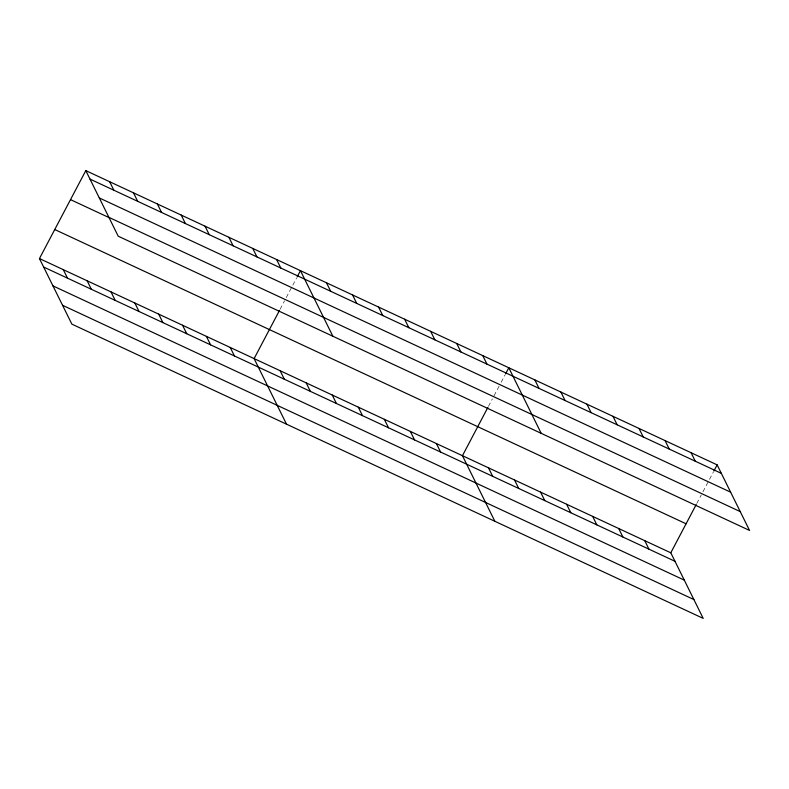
<?xml version="1.0" encoding="UTF-8"?>
<svg xmlns="http://www.w3.org/2000/svg" width="789" height="789" viewBox="0 0 789 789"><rect width="100%" height="100%" fill="white"/><g stroke="black" fill="none" stroke-linecap="round" stroke-linejoin="round"><path stroke-width="0.59" stroke-dasharray="3.94 2.96" d="M280.095 309.288L284.592 300.747M286.249 297.601L291.713 287.235M292.808 285.164L296.634 277.915M488.43 406.394L492.375 398.918M494.042 395.743L500.058 384.342M501.153 382.271L504.97 375.012M696.776 503.5L701.283 494.95M702.93 491.813L708.394 481.448M709.489 479.377L713.315 472.118"/><path stroke-width="1.18" d="M39.45 258.555L670.788 552.803L703.196 618.389L71.858 324.131L39.45 258.555L85.804 170.611L717.142 464.869L749.55 530.445L118.212 236.197L85.804 170.611M279.533 310.353L254.107 358.601L286.515 424.186M297.177 276.88L300.451 270.657L332.869 336.242M487.868 407.459L462.443 455.707L494.861 521.282M505.522 373.976L508.797 367.763L541.205 433.339M670.788 552.803L696.214 504.565M713.858 471.082L717.142 464.869M89.995 179.093L721.333 473.351M99.306 197.94L730.644 492.188M108.902 217.35L740.24 511.607M70.507 199.627L109.533 217.823M54.747 229.53L686.085 523.788M43.642 267.037L674.98 561.295M52.952 285.884L684.29 580.132M62.548 305.294L693.886 599.551M691.095 452.728L695.287 461.21M665.048 440.587L669.25 449.079M639.011 428.447L643.203 436.938M612.964 416.316L617.166 424.798M586.927 404.175L591.119 412.657M644.741 540.672L648.933 549.154M560.88 392.034L565.072 400.526M618.704 528.531L622.896 537.023M534.843 379.894L539.035 388.385M592.657 516.391L596.849 524.882M566.61 504.26L570.812 512.742M482.75 355.622L486.951 364.104M540.573 492.119L544.765 500.601M456.713 343.481L460.904 351.973M514.527 479.978L518.728 488.47M430.666 331.35L434.867 339.832M488.49 467.838L492.681 476.329M404.629 319.21L408.82 327.691M378.582 307.069L382.773 315.561M436.406 443.566L440.597 452.048M352.545 294.928L356.736 303.42M410.359 431.425L414.55 439.917M326.498 282.797L330.69 291.279M384.322 419.294L388.513 427.776M358.275 407.154L362.467 415.635M276.604 259.542L280.795 268.023M332.228 395.013L336.43 403.504M252.756 248.427L256.948 256.908M306.191 382.872L310.383 391.364M228.909 237.311L233.1 245.793M280.144 370.741L284.346 379.223M205.051 226.187L209.253 234.678M181.204 215.072L185.395 223.563M230.25 347.485L234.451 355.967M157.356 203.957L161.548 212.448M206.402 336.37L210.594 344.852M133.499 192.841L137.7 201.333M182.555 325.255L186.746 333.737M109.651 181.726L113.843 190.208M158.697 314.13L162.899 322.622M134.85 303.015L139.042 311.507M111.002 291.9L115.194 300.392M87.155 280.785L91.346 289.277M63.298 269.67L67.499 278.152"/></g></svg>
